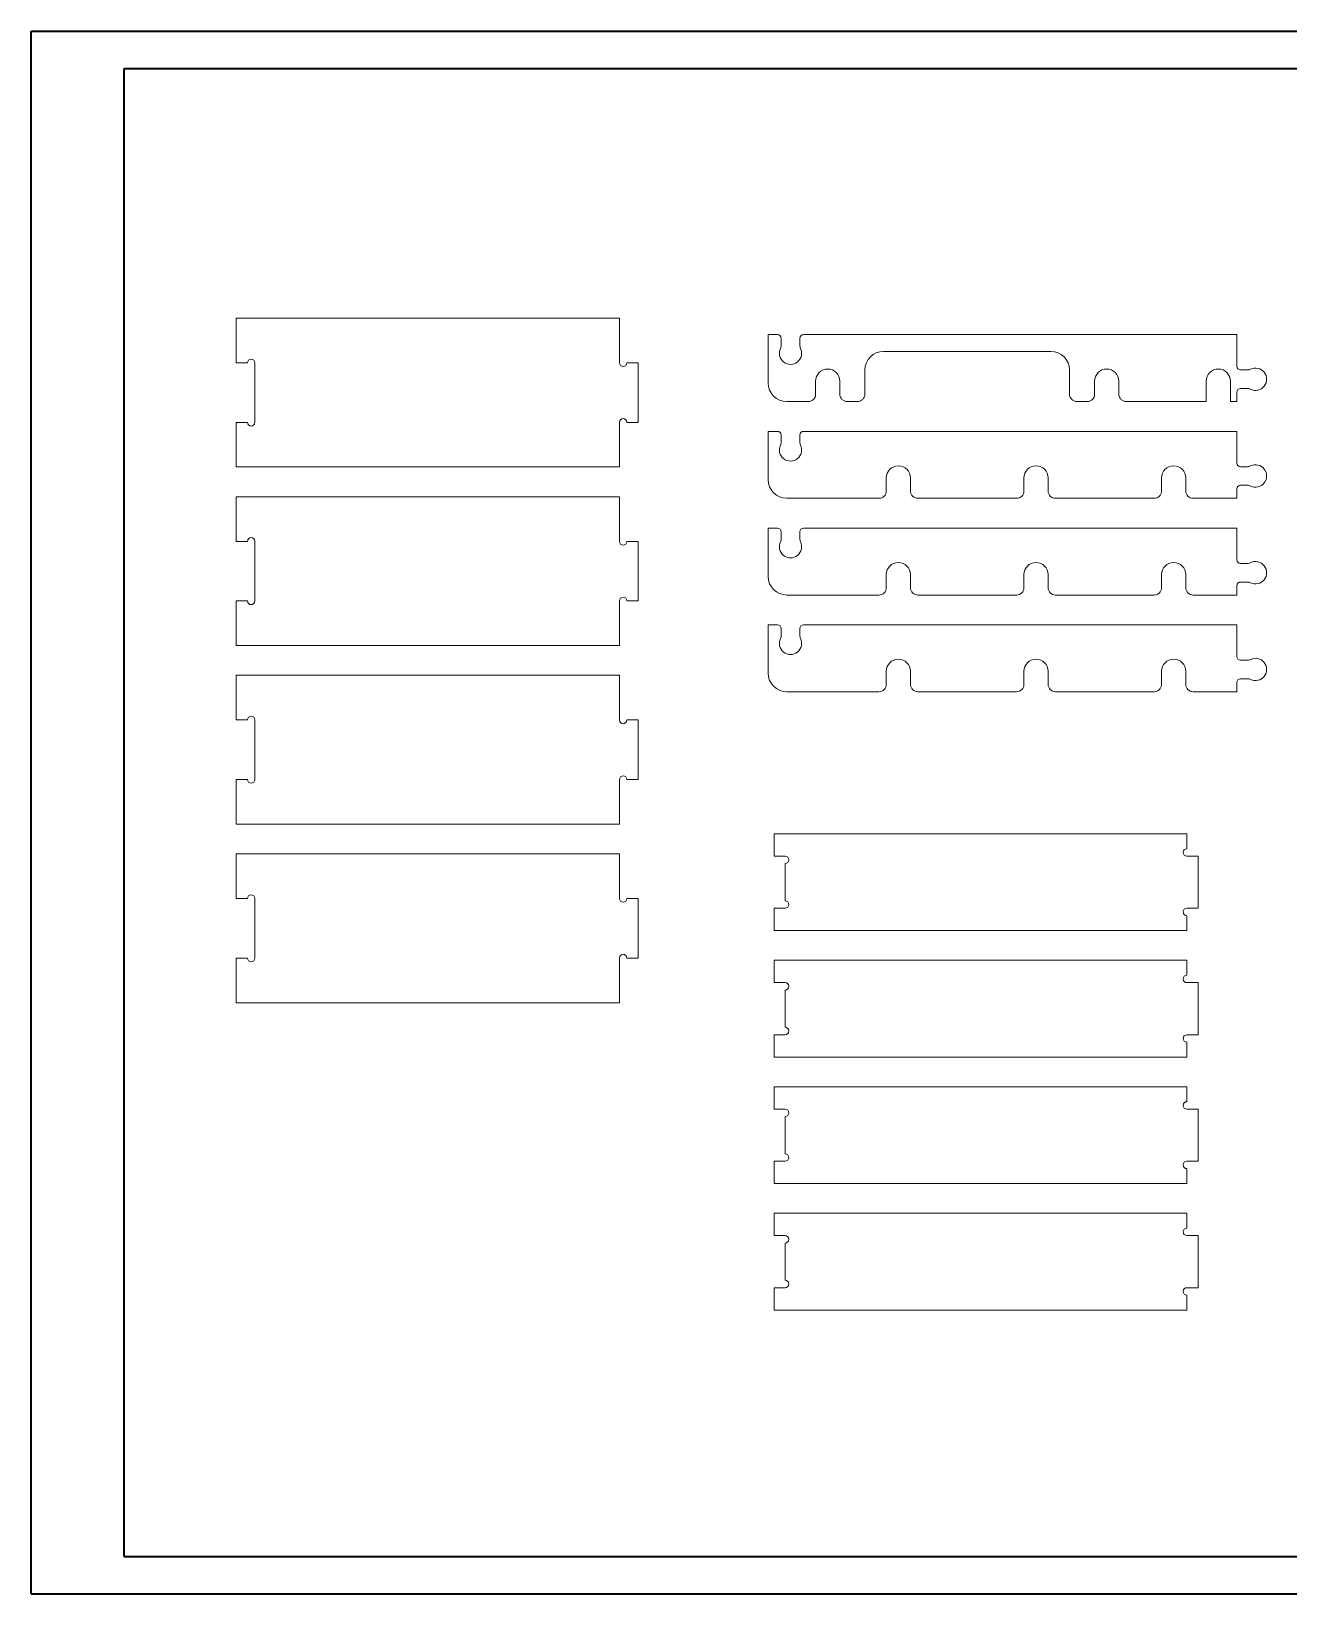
# Model space of a CAD drawing. Header units: millimetres. Extents: x 0 to 594, y 0 to 420.
# Drawn here: x 0.1 to 338.1, y 0.2 to 420.2 of the extents above; entities that cross this region are included whole.
import ezdxf

# ---------------------------------------------------------------- set-up
doc = ezdxf.new("R2010")
doc.units = ezdxf.units.MM

msp = doc.modelspace()

# ---------------------------------------------------------------- linework, layer by layer
at = {"color": 7, "linetype": 'Continuous', "lineweight": 40}
for p, q in [((0.08, 0.21), (0.08, 420.21)), ((0.08, 420.21), (594.08, 420.21)), ((25.08, 10.21), (25.08, 410.21)), ((25.08, 410.21), (584.08, 410.21)), ((25.08, 10.21), (584.08, 10.21)), ((0.08, 0.21), (594.08, 0.21))]:
    msp.add_line(p, q, dxfattribs=at)
at = {"color": 7, "linetype": 'Continuous', "lineweight": 15}
for p, q in [((55.21, 331.09), (55.21, 343.09)), ((55.21, 343.09), (158.21, 343.09)), ((158.21, 343.09), (158.21, 331.09)), ((198.19, 325.67), (198.19, 338.67)), ((198.19, 338.67), (200.69, 338.67)), ((201.69, 337.67), (201.69, 335.85)), ((206.69, 335.85), (206.69, 337.67)), ((207.69, 338.67), (324.19, 338.67)), ((324.19, 338.67), (324.19, 330.17)), ((274.19, 334.17), (229.19, 334.17)), ((55.21, 331.09), (58.21, 331.09)), ((60.21, 331.09), (60.21, 315.09)), ((160.21, 331.09), (163.21, 331.09)), ((163.21, 331.09), (163.21, 315.09)), ((224.19, 329.17), (224.19, 322.67)), ((279.19, 322.67), (279.19, 329.17)), ((327.01, 329.17), (325.19, 329.17)), ((210.94, 326.17), (210.94, 322.67)), ((217.44, 322.67), (217.44, 326.17)), ((285.94, 326.17), (285.94, 322.67)), ((292.44, 322.67), (292.44, 326.17)), ((315.94, 326.17), (315.94, 320.67)), ((322.44, 320.67), (322.44, 326.17)), ((325.19, 324.17), (327.01, 324.17)), ((208.94, 320.67), (203.19, 320.67)), ((222.19, 320.67), (219.44, 320.67)), ((283.94, 320.67), (281.19, 320.67)), ((315.94, 320.67), (294.44, 320.67)), ((324.19, 320.67), (322.44, 320.67)), ((324.19, 323.17), (324.19, 320.67)), ((55.21, 303.09), (55.21, 315.09)), ((58.21, 315.09), (55.21, 315.09)), ((158.21, 315.09), (158.21, 303.09)), ((163.21, 315.09), (160.21, 315.09)), ((198.19, 299.67), (198.19, 312.67)), ((198.19, 312.67), (200.69, 312.67)), ((201.69, 311.67), (201.69, 309.85)), ((206.69, 309.85), (206.69, 311.67)), ((207.69, 312.67), (324.19, 312.67)), ((324.19, 312.67), (324.19, 304.17)), ((158.21, 303.09), (55.21, 303.09)), ((327.01, 303.17), (325.19, 303.17)), ((229.94, 300.17), (229.94, 296.67)), ((236.44, 296.67), (236.44, 300.17)), ((266.94, 300.17), (266.94, 296.67)), ((273.44, 296.67), (273.44, 300.17)), ((303.94, 300.17), (303.94, 296.67)), ((310.44, 296.67), (310.44, 300.17)), ((55.21, 283.09), (55.21, 295.09)), ((55.21, 295.09), (158.21, 295.09)), ((158.21, 295.09), (158.21, 283.09)), ((227.94, 294.67), (203.19, 294.67)), ((264.94, 294.67), (238.44, 294.67)), ((301.94, 294.67), (275.44, 294.67)), ((324.19, 294.67), (312.44, 294.67)), ((324.19, 297.17), (324.19, 294.67)), ((325.19, 298.17), (327.01, 298.17)), ((198.19, 273.67), (198.19, 286.67)), ((198.19, 286.67), (200.69, 286.67)), ((201.69, 285.67), (201.69, 283.85)), ((206.69, 283.85), (206.69, 285.67)), ((207.69, 286.67), (324.19, 286.67)), ((324.19, 286.67), (324.19, 278.17)), ((55.21, 283.09), (58.21, 283.09)), ((60.21, 283.09), (60.21, 267.09)), ((160.21, 283.09), (163.21, 283.09)), ((163.21, 283.09), (163.21, 267.09)), ((229.94, 274.17), (229.94, 270.67)), ((236.44, 270.67), (236.44, 274.17)), ((266.94, 274.17), (266.94, 270.67)), ((273.44, 270.67), (273.44, 274.17)), ((303.94, 274.17), (303.94, 270.67)), ((310.44, 270.67), (310.44, 274.17)), ((327.01, 277.17), (325.19, 277.17)), ((324.19, 271.17), (324.19, 268.67)), ((325.19, 272.17), (327.01, 272.17)), ((55.21, 255.09), (55.21, 267.09)), ((58.21, 267.09), (55.21, 267.09)), ((158.21, 267.09), (158.21, 255.09)), ((163.21, 267.09), (160.21, 267.09)), ((227.94, 268.67), (203.19, 268.67)), ((264.94, 268.67), (238.44, 268.67)), ((301.94, 268.67), (275.44, 268.67)), ((324.19, 268.67), (312.44, 268.67)), ((198.19, 247.67), (198.19, 260.67)), ((198.19, 260.67), (200.69, 260.67)), ((207.69, 260.67), (324.19, 260.67)), ((324.19, 260.67), (324.19, 252.17)), ((201.69, 259.67), (201.69, 257.85)), ((206.69, 257.85), (206.69, 259.67)), ((158.21, 255.09), (55.21, 255.09)), ((229.94, 248.17), (229.94, 244.67)), ((236.44, 244.67), (236.44, 248.17)), ((266.94, 248.17), (266.94, 244.67)), ((273.44, 244.67), (273.44, 248.17)), ((303.94, 248.17), (303.94, 244.67)), ((310.44, 244.67), (310.44, 248.17)), ((327.01, 251.17), (325.19, 251.17)), ((55.21, 247.09), (55.21, 235.09)), ((158.21, 247.09), (55.21, 247.09)), ((158.21, 235.09), (158.21, 247.09)), ((324.19, 245.17), (324.19, 242.67)), ((325.19, 246.17), (327.01, 246.17)), ((227.94, 242.67), (203.19, 242.67)), ((264.94, 242.67), (238.44, 242.67)), ((301.94, 242.67), (275.44, 242.67)), ((324.19, 242.67), (312.44, 242.67)), ((58.21, 235.09), (55.21, 235.09)), ((60.21, 219.09), (60.21, 235.09)), ((163.21, 235.09), (160.21, 235.09)), ((163.21, 219.09), (163.21, 235.09)), ((55.21, 219.09), (55.21, 207.09)), ((55.21, 219.09), (58.21, 219.09)), ((158.21, 207.09), (158.21, 219.09)), ((160.21, 219.09), (163.21, 219.09)), ((55.21, 207.09), (158.21, 207.09)), ((199.76, 198.48), (199.76, 204.48)), ((199.76, 204.48), (310.76, 204.48)), ((310.76, 204.48), (310.76, 200.48)), ((55.21, 199.09), (55.21, 187.09)), ((158.21, 199.09), (55.21, 199.09)), ((158.21, 187.09), (158.21, 199.09)), ((202.76, 198.48), (199.76, 198.48)), ((310.76, 198.48), (313.76, 198.48)), ((313.76, 198.48), (313.76, 184.48)), ((202.76, 186.48), (202.76, 196.48)), ((58.21, 187.09), (55.21, 187.09)), ((60.21, 171.09), (60.21, 187.09)), ((163.21, 187.09), (160.21, 187.09)), ((163.21, 171.09), (163.21, 187.09)), ((199.76, 178.48), (199.76, 184.48)), ((199.76, 184.48), (202.76, 184.48)), ((313.76, 184.48), (310.76, 184.48)), ((310.76, 182.48), (310.76, 178.48)), ((310.76, 178.48), (199.76, 178.48)), ((55.21, 171.09), (55.21, 159.09)), ((55.21, 171.09), (58.21, 171.09)), ((158.21, 159.09), (158.21, 171.09)), ((160.21, 171.09), (163.21, 171.09)), ((199.76, 164.48), (199.76, 170.48)), ((199.76, 170.48), (310.76, 170.48)), ((310.76, 170.48), (310.76, 166.48)), ((202.76, 164.48), (199.76, 164.48)), ((310.76, 164.48), (313.76, 164.48)), ((313.76, 164.48), (313.76, 150.48)), ((202.76, 152.48), (202.76, 162.48)), ((55.21, 159.09), (158.21, 159.09)), ((199.76, 144.48), (199.76, 150.48)), ((199.76, 150.48), (202.76, 150.48)), ((313.76, 150.48), (310.76, 150.48)), ((310.76, 148.48), (310.76, 144.48)), ((310.76, 144.48), (199.76, 144.48)), ((199.76, 130.48), (199.76, 136.48)), ((199.76, 136.48), (310.76, 136.48)), ((310.76, 136.48), (310.76, 132.48)), ((202.76, 130.48), (199.76, 130.48)), ((310.76, 130.48), (313.76, 130.48)), ((313.76, 130.48), (313.76, 116.48)), ((202.76, 118.48), (202.76, 128.48)), ((199.76, 110.48), (199.76, 116.48)), ((199.76, 116.48), (202.76, 116.48)), ((313.76, 116.48), (310.76, 116.48)), ((310.76, 114.48), (310.76, 110.48)), ((310.76, 110.48), (199.76, 110.48)), ((199.76, 96.48), (199.76, 102.48)), ((199.76, 102.48), (310.76, 102.48)), ((310.76, 102.48), (310.76, 98.48)), ((202.76, 96.48), (199.76, 96.48)), ((202.76, 84.48), (202.76, 94.48)), ((310.76, 96.48), (313.76, 96.48)), ((313.76, 96.48), (313.76, 82.48)), ((199.76, 76.48), (199.76, 82.48)), ((199.76, 82.48), (202.76, 82.48)), ((313.76, 82.48), (310.76, 82.48)), ((310.76, 80.48), (310.76, 76.48)), ((310.76, 76.48), (199.76, 76.48))]:
    msp.add_line(p, q, dxfattribs=at)
for centre, radius, start, end in [((200.69, 337.67), 1, 0, 90), ((207.69, 337.67), 1, 90, 180), ((59.21, 331.09), 1, 0, 180), ((204.19, 333.67), 3, 154.1581, 25.8419), ((199.69, 335.85), 2, 334.1581, 0), ((208.69, 335.85), 2, 180, 205.8419), ((229.19, 329.17), 5, 90, 180), ((274.19, 329.17), 5, 0, 90), ((159.21, 331.09), 1, 180, 0), ((214.19, 326.17), 3.25, 0, 180), ((289.19, 326.17), 3.25, 0, 180), ((319.19, 326.17), 3.25, 0, 180), ((325.19, 330.17), 1, 180, 270), ((327.01, 331.17), 2, 270, 295.8419), ((329.19, 326.67), 3, 244.1581, 115.8419), ((203.19, 325.67), 5, 180, 270), ((325.19, 323.17), 1, 90, 180), ((327.01, 322.17), 2, 64.1581, 90), ((208.94, 322.67), 2, 270, 0), ((219.44, 322.67), 2, 180, 270), ((222.19, 322.67), 2, 270, 0), ((281.19, 322.67), 2, 180, 270), ((283.94, 322.67), 2, 270, 0), ((294.44, 322.67), 2, 180, 270), ((59.21, 315.09), 1, 180, 0), ((159.21, 315.09), 1, 0, 180), ((200.69, 311.67), 1, 0, 90), ((207.69, 311.67), 1, 90, 180), ((204.19, 307.67), 3, 154.1581, 25.8419), ((199.69, 309.85), 2, 334.1581, 0), ((208.69, 309.85), 2, 180, 205.8419), ((233.19, 300.17), 3.25, 0, 180), ((270.19, 300.17), 3.25, 0, 180), ((307.19, 300.17), 3.25, 0, 180), ((325.19, 304.17), 1, 180, 270), ((327.01, 305.17), 2, 270, 295.8419), ((329.19, 300.67), 3, 244.1581, 115.8419), ((203.19, 299.67), 5, 180, 270), ((227.94, 296.67), 2, 270, 0), ((238.44, 296.67), 2, 180, 270), ((264.94, 296.67), 2, 270, 0), ((275.44, 296.67), 2, 180, 270), ((301.94, 296.67), 2, 270, 0), ((312.44, 296.67), 2, 180, 270), ((325.19, 297.17), 1, 90, 180), ((327.01, 296.17), 2, 64.1581, 90), ((200.69, 285.67), 1, 360, 90), ((207.69, 285.67), 1, 90, 180), ((59.21, 283.09), 1, 0, 180), ((159.21, 283.09), 1, 180, 0), ((204.19, 281.67), 3, 154.1581, 25.8419), ((199.69, 283.85), 2, 334.1581, 0), ((208.69, 283.85), 2, 180, 205.8419), ((233.19, 274.17), 3.25, 0, 180), ((270.19, 274.17), 3.25, 0, 180), ((307.19, 274.17), 3.25, 0, 180), ((325.19, 278.17), 1, 180, 270), ((327.01, 279.17), 2, 270, 295.8419), ((329.19, 274.67), 3, 244.1581, 115.8419), ((203.19, 273.67), 5, 180, 270), ((227.94, 270.67), 2, 270, 0), ((238.44, 270.67), 2, 180, 270), ((264.94, 270.67), 2, 270, 0), ((275.44, 270.67), 2, 180, 270), ((301.94, 270.67), 2, 270, 0), ((312.44, 270.67), 2, 180, 270), ((325.19, 271.17), 1, 90, 180), ((327.01, 270.17), 2, 64.1581, 90), ((59.21, 267.09), 1, 180, 0), ((159.21, 267.09), 1, 0, 180), ((200.69, 259.67), 1, 0, 90), ((207.69, 259.67), 1, 90, 180), ((204.19, 255.67), 3, 154.1581, 25.8419), ((199.69, 257.85), 2, 334.1581, 360), ((208.69, 257.85), 2, 180, 205.8419), ((325.19, 252.17), 1, 180, 270), ((233.19, 248.17), 3.25, 0, 180), ((270.19, 248.17), 3.25, 0, 180), ((307.19, 248.17), 3.25, 0, 180), ((327.01, 253.17), 2, 270, 295.8419), ((329.19, 248.67), 3, 244.1581, 115.8419), ((203.19, 247.67), 5, 180, 270), ((227.94, 244.67), 2, 270, 0), ((238.44, 244.67), 2, 180, 270), ((264.94, 244.67), 2, 270, 0), ((275.44, 244.67), 2, 180, 270), ((301.94, 244.67), 2, 270, 0), ((312.44, 244.67), 2, 180, 270), ((325.19, 245.17), 1, 90, 180), ((327.01, 244.17), 2, 64.1581, 90), ((59.21, 235.09), 1, 0, 180), ((159.21, 235.09), 1, 180, 0), ((59.21, 219.09), 1, 180, 0), ((159.21, 219.09), 1, 0, 180), ((202.76, 197.48), 1, 270, 90), ((310.76, 199.48), 1, 90, 270), ((59.21, 187.09), 1, 0, 180), ((159.21, 187.09), 1, 180, 0), ((202.76, 185.48), 1, 270, 90), ((310.76, 183.48), 1, 90, 270), ((59.21, 171.09), 1, 180, 0), ((159.21, 171.09), 1, 0, 180), ((202.76, 163.48), 1, 270, 90), ((310.76, 165.48), 1, 90, 270), ((202.76, 151.48), 1, 270, 90), ((310.76, 149.48), 1, 90, 270), ((202.76, 129.48), 1, 270, 90), ((310.76, 131.48), 1, 90, 270), ((202.76, 117.48), 1, 270, 90), ((310.76, 115.48), 1, 90, 270), ((310.76, 97.48), 1, 90, 270), ((202.76, 95.48), 1, 270, 90), ((202.76, 83.48), 1, 270, 90), ((310.76, 81.48), 1, 90, 270)]:
    msp.add_arc(centre, radius, start, end, dxfattribs=at)

doc.saveas('drawing.dxf')
